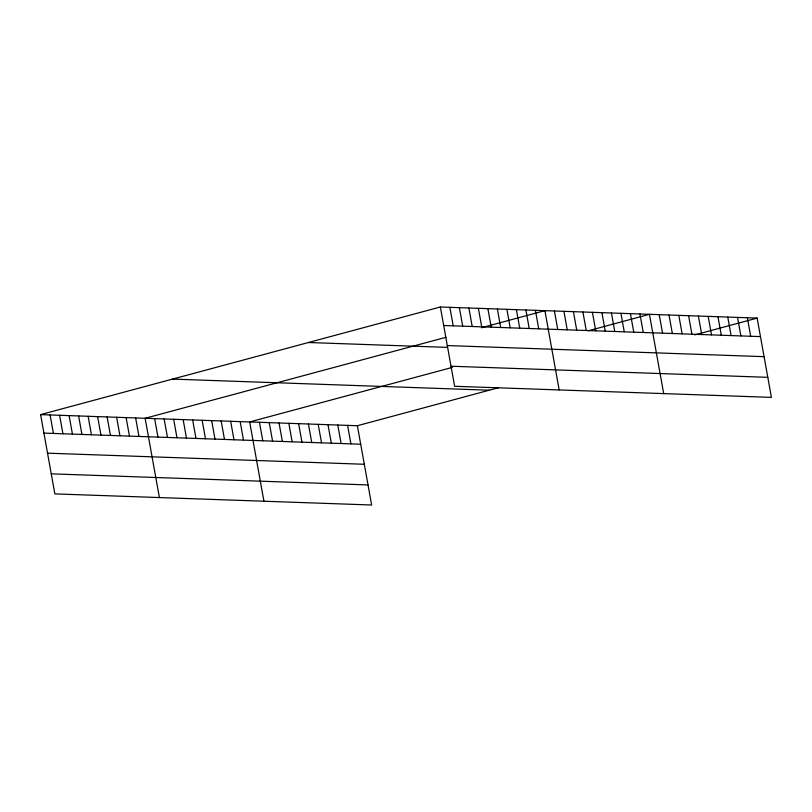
<?xml version="1.0" encoding="UTF-8"?>
<svg xmlns="http://www.w3.org/2000/svg" width="812" height="812" viewBox="0 0 812 812"><rect width="100%" height="100%" fill="white"/><g stroke="black" fill="none" stroke-linecap="round" stroke-linejoin="round"><path stroke-width="1.22" d="M40.6 414.617L357.371 425.721L371.632 505.003L54.861 493.899L40.6 414.617L440.368 306.997L757.139 318.101L771.4 397.383L454.629 386.279L440.368 306.997M445.961 337.295L145.135 418.281L159.396 497.563M481.384 327.764L544.903 310.661L559.163 389.943M452.457 367.359L249.67 421.946L263.93 501.227M588.355 330.768L649.438 314.325L663.698 393.617M357.371 425.721L498.588 387.7M694.839 334.879L757.139 318.101M443.697 325.5L760.458 336.604M447.3 345.557L764.072 356.661M308.448 342.512L447.422 347.384M451.025 366.222L767.787 377.326M172.52 379.102L489.291 390.207M43.929 433.111L360.701 444.215M47.532 453.167L364.304 464.271M51.257 473.832L368.029 484.937M747.344 317.766L750.674 336.259M737.55 317.421L740.879 335.914M727.765 317.076L731.094 335.569M717.97 316.731L721.3 335.234M708.176 316.386L711.505 334.889M698.391 316.051L701.72 334.544M688.596 315.706L691.925 334.199M678.812 315.36L682.131 333.854M669.017 315.015L672.346 333.509M659.222 314.67L662.551 333.174M639.927 314L643.256 332.494M630.427 313.665L633.756 332.159M620.926 313.33L624.255 331.824M611.426 312.996L614.745 331.499M601.915 312.661L605.244 331.164M592.415 312.336L595.744 330.829M582.914 312.001L586.244 330.494M573.414 311.666L576.733 330.159M563.904 311.331L567.233 329.824M554.403 310.996L557.732 329.499M535.392 310.336L538.721 328.83M525.892 310.001L529.221 328.495M516.391 309.666L519.721 328.16M506.891 309.331L510.22 327.835M497.38 308.996L500.71 327.5M487.88 308.672L491.209 327.165M478.38 308.337L481.709 326.83M468.879 308.002L472.208 326.495M459.369 307.667L462.698 326.16M449.868 307.332L453.197 325.835M347.577 425.376L350.906 443.87M337.782 425.031L341.111 443.525M327.997 424.686L331.326 443.179M318.202 424.341L321.532 442.844M308.418 423.996L311.737 442.499M298.623 423.661L301.952 442.154M288.828 423.316L292.158 441.809M279.044 422.971L282.373 441.464M269.249 422.626L272.578 441.129M259.454 422.281L262.783 440.784M240.169 421.611L243.488 440.104M230.659 421.276L233.988 439.769M221.158 420.941L224.488 439.434M211.658 420.606L214.987 439.109M202.147 420.271L205.477 438.774M192.647 419.946L195.976 438.439M183.147 419.611L186.476 438.104M173.646 419.276L176.975 437.769M164.136 418.941L167.465 437.445M154.635 418.606L157.964 437.11M135.634 417.947L138.964 436.44M126.124 417.612L129.453 436.105M116.623 417.277L119.953 435.77M107.123 416.942L110.452 435.445M97.623 416.607L100.942 435.11M88.112 416.282L91.441 434.775M78.612 415.947L81.941 434.44M69.111 415.612L72.441 434.105M59.611 415.277L62.93 433.781M50.1 414.942L53.43 433.446"/></g></svg>
